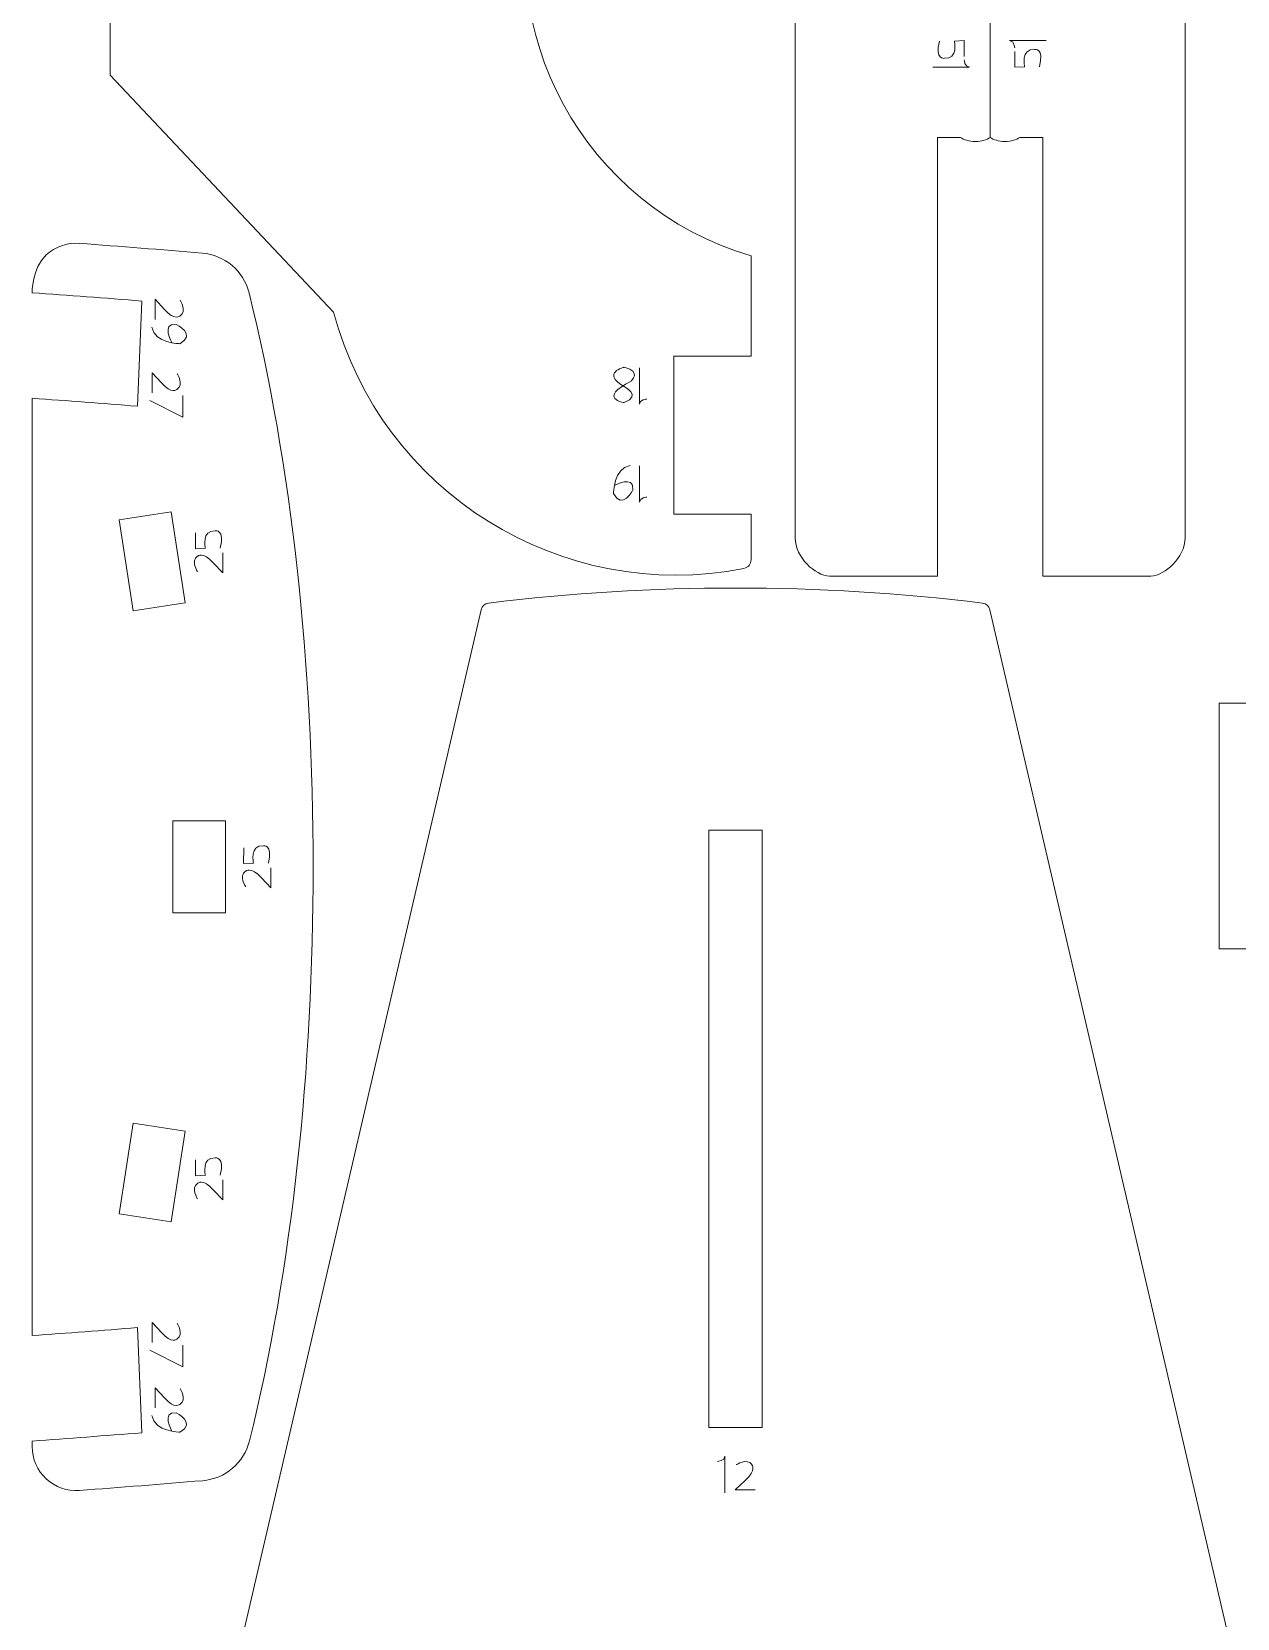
# Model space of a CAD drawing. Header units: centimetres. Extents: x -25 to 25, y -32.5 to 32.5.
# Drawn here: x -14.72 to -7.78, y -23.17 to -14.04 of the extents above; entities that cross this region are included whole.
import ezdxf

# ---------------------------------------------------------------- set-up
doc = ezdxf.new("R2010")
doc.units = ezdxf.units.CM
doc.header["$MEASUREMENT"] = 0
doc.layers.add('Capa 1', color=7, linetype='Continuous')

msp = doc.modelspace()

# ---------------------------------------------------------------- linework, layer by layer
at = {"layer": 'Capa 1', "color": 250, "lineweight": 9}
for points, knots in [([(-5.08966, -18.70892), (-5.08966, -18.70892), (-4.35054, -18.70894), (-4.35054, -18.70894), (-4.35054, -18.70894), (-4.35054, -18.70894), (-4.95666, -20.93131), (-4.95666, -20.93131), (-4.95666, -20.93131), (-4.95666, -20.93131), (-5.46175, -20.93131), (-5.46175, -20.93131), (-5.46175, -20.93131), (-5.46175, -20.93131), (-5.46175, -20.62825), (-5.46175, -20.62825), (-5.46175, -20.62825), (-5.46175, -20.62825), (-5.76478, -20.62825), (-5.76478, -20.62825), (-5.76478, -20.62825), (-5.76478, -20.62825), (-5.76478, -20.93131), (-5.76478, -20.93131), (-5.76478, -20.93131), (-5.76478, -20.93131), (-6.26987, -20.93131), (-6.26987, -20.93131), (-6.26987, -20.93131), (-6.26987, -20.93131), (-6.26987, -21.23437), (-6.26987, -21.23437), (-6.26987, -21.23437), (-6.26987, -21.23437), (-7.078, -21.23437), (-7.078, -21.23437), (-7.078, -21.23437), (-7.078, -21.23437), (-7.078, -20.93131), (-7.078, -20.93131), (-7.078, -20.93131), (-7.078, -20.93131), (-7.58309, -20.93131), (-7.58309, -20.93131), (-7.58309, -20.93131), (-7.58309, -20.93131), (-7.58309, -19.31503), (-7.58309, -19.31503), (-7.58309, -19.31503), (-7.58309, -19.31503), (-7.88615, -19.31503), (-7.88615, -19.31503), (-7.88615, -19.31503), (-7.88615, -19.31503), (-7.88615, -17.90079), (-7.88615, -17.90079), (-7.88615, -17.90079), (-7.88615, -17.90079), (-7.58309, -17.90079), (-7.58309, -17.90079), (-7.58309, -17.90079), (-7.58309, -17.90079), (-7.58309, -16.68859), (-7.58309, -16.68859), (-7.58309, -16.68859), (-7.58309, -16.68859), (-7.39303, -16.62009), (-7.39303, -16.62009), (-7.39303, -16.62009), (-7.39303, -16.62009), (-7.49579, -16.33498), (-7.49579, -16.33498), (-7.49579, -16.33498), (-7.49579, -16.33498), (-6.73555, -16.06093), (-6.73555, -16.06093), (-6.73555, -16.06093), (-6.73555, -16.06093), (-6.63278, -16.34603), (-6.63278, -16.34603), (-6.63278, -16.34603), (-6.63278, -16.34603), (-5.87253, -16.07197), (-5.87253, -16.07197), (-5.87253, -16.07197), (-5.87253, -16.07197), (-5.92678, -15.5698), (-5.92678, -15.5698), (-5.92678, -15.5698), (-5.92678, -15.5698), (-6.22808, -15.60235), (-6.22808, -15.60235), (-6.22808, -15.60235), (-6.22808, -15.60235), (-6.31487, -14.7989), (-6.31487, -14.7989), (-6.31487, -14.7989), (-6.31487, -14.7989), (-6.01359, -14.76635), (-6.01359, -14.76635), (-6.01359, -14.76635), (-6.01359, -14.76635), (-6.06784, -14.26418), (-6.06784, -14.26418), (-6.06784, -14.26418), (-6.06784, -14.26418), (-5.25971, -14.26418), (-5.25971, -14.26418), (-5.25971, -14.26418), (-5.25971, -14.26418), (-5.25971, -11.51714), (-5.25971, -11.51714), (-5.25971, -11.51714), (-5.25971, -11.51714), (-7.7442, -11.06435), (-7.7442, -11.06435), (-7.7442, -11.06435), (-7.7442, -11.06435), (-7.63715, -10.46778), (-7.63715, -10.46778), (-7.63715, -10.46778), (-7.63715, -10.46778), (-7.93544, -10.41426), (-7.93544, -10.41426), (-7.93544, -10.41426), (-7.93544, -10.41426), (-7.54291, -8.22682), (-7.54291, -8.22682), (-7.54291, -8.22682), (-7.54291, -8.22682), (-7.24463, -8.28034), (-7.24463, -8.28034), (-7.24463, -8.28034), (-7.24463, -8.28034), (-6.977, -6.78892), (-6.977, -6.78892), (-6.977, -6.78892), (-6.977, -6.78892), (-4.95666, -6.78892), (-4.95666, -6.78892), (-4.95666, -6.78892), (-4.95666, -6.78892), (-4.35054, -8.60721), (-4.35054, -8.60721), (-4.35054, -8.60721), (-4.35054, -8.60721), (-5.0895, -8.60723), (-5.0895, -8.60723)], [0, 0, 0, 0, 0.0263158, 0.0263158, 0.0263158, 0.0263158, 0.0526316, 0.0526316, 0.0526316, 0.0526316, 0.0789474, 0.0789474, 0.0789474, 0.0789474, 0.1052632, 0.1052632, 0.1052632, 0.1052632, 0.1315789, 0.1315789, 0.1315789, 0.1315789, 0.1578947, 0.1578947, 0.1578947, 0.1578947, 0.1842105, 0.1842105, 0.1842105, 0.1842105, 0.2105263, 0.2105263, 0.2105263, 0.2105263, 0.2368421, 0.2368421, 0.2368421, 0.2368421, 0.2631579, 0.2631579, 0.2631579, 0.2631579, 0.2894737, 0.2894737, 0.2894737, 0.2894737, 0.3157895, 0.3157895, 0.3157895, 0.3157895, 0.3421053, 0.3421053, 0.3421053, 0.3421053, 0.3684211, 0.3684211, 0.3684211, 0.3684211, 0.3947368, 0.3947368, 0.3947368, 0.3947368, 0.4210526, 0.4210526, 0.4210526, 0.4210526, 0.4473684, 0.4473684, 0.4473684, 0.4473684, 0.4736842, 0.4736842, 0.4736842, 0.4736842, 0.5, 0.5, 0.5, 0.5, 0.5263158, 0.5263158, 0.5263158, 0.5263158, 0.5526316, 0.5526316, 0.5526316, 0.5526316, 0.5789474, 0.5789474, 0.5789474, 0.5789474, 0.6052632, 0.6052632, 0.6052632, 0.6052632, 0.6315789, 0.6315789, 0.6315789, 0.6315789, 0.6578947, 0.6578947, 0.6578947, 0.6578947, 0.6842105, 0.6842105, 0.6842105, 0.6842105, 0.7105263, 0.7105263, 0.7105263, 0.7105263, 0.7368421, 0.7368421, 0.7368421, 0.7368421, 0.7631579, 0.7631579, 0.7631579, 0.7631579, 0.7894737, 0.7894737, 0.7894737, 0.7894737, 0.8157895, 0.8157895, 0.8157895, 0.8157895, 0.8421053, 0.8421053, 0.8421053, 0.8421053, 0.8684211, 0.8684211, 0.8684211, 0.8684211, 0.8947368, 0.8947368, 0.8947368, 0.8947368, 0.9210526, 0.9210526, 0.9210526, 0.9210526, 0.9473684, 0.9473684, 0.9473684, 0.9473684, 1, 1, 1, 1]), ([(-14.26434, -13.07719), (-14.26434, -13.07719), (-11.80481, -13.07719), (-11.80481, -13.07719), (-11.80481, -13.07719), (-12.08706, -14.03828), (-11.53941, -15.04565), (-10.57854, -15.32865), (-10.57854, -15.32865), (-10.57854, -15.32865), (-10.57854, -15.90567), (-10.57854, -15.90567), (-10.57854, -15.90567), (-10.57854, -15.90567), (-11.02356, -15.90567), (-11.02356, -15.90567), (-11.02356, -15.90567), (-11.02356, -15.90567), (-11.02356, -16.81483), (-11.02356, -16.81483), (-11.02356, -16.81483), (-11.02356, -16.81483), (-10.57854, -16.81483), (-10.57854, -16.81483), (-10.57854, -16.81483), (-10.57854, -16.81483), (-10.57854, -17.07678), (-10.57854, -17.07678), (-10.57854, -17.07678), (-10.57852, -17.10091), (-10.59562, -17.12167), (-10.61928, -17.12634), (-10.61928, -17.12634), (-11.67095, -17.33403), (-12.70393, -16.68784), (-12.97989, -15.652), (-12.97989, -15.652), (-12.97989, -15.652), (-14.26434, -14.28939), (-14.26434, -14.28939), (-14.26434, -14.28939), (-14.26434, -14.28939), (-14.26434, -13.88534), (-14.26434, -13.88534), (-14.26434, -13.88534), (-14.26434, -13.88534), (-13.55721, -13.88534), (-13.55721, -13.88534), (-13.55721, -13.88534), (-13.55721, -13.88534), (-13.55721, -13.58228), (-13.55721, -13.58228), (-13.55721, -13.58228), (-13.55721, -13.58228), (-14.26434, -13.58228), (-14.26434, -13.58228), (-14.26434, -13.58228), (-14.26434, -13.58228), (-14.26434, -13.07719), (-14.26434, -13.07719)], [0, 0, 0, 0, 0.0625, 0.0625, 0.0625, 0.0625, 0.125, 0.125, 0.125, 0.125, 0.1875, 0.1875, 0.1875, 0.1875, 0.25, 0.25, 0.25, 0.25, 0.3125, 0.3125, 0.3125, 0.3125, 0.375, 0.375, 0.375, 0.375, 0.4375, 0.4375, 0.4375, 0.4375, 0.5, 0.5, 0.5, 0.5, 0.5625, 0.5625, 0.5625, 0.5625, 0.625, 0.625, 0.625, 0.625, 0.6875, 0.6875, 0.6875, 0.6875, 0.75, 0.75, 0.75, 0.75, 0.8125, 0.8125, 0.8125, 0.8125, 0.875, 0.875, 0.875, 0.875, 1, 1, 1, 1]), ([(-14.63276, -15.32358), (-14.58137, -15.2758), (-14.51204, -15.25157), (-14.44205, -15.25672), (-14.44205, -15.25672), (-14.20617, -15.27421), (-13.97039, -15.29286), (-13.7347, -15.31263), (-13.7347, -15.31263), (-13.60549, -15.32342), (-13.49743, -15.41546), (-13.46601, -15.54127), (-13.46601, -15.54127), (-12.97476, -17.51003), (-12.97415, -20.17619), (-13.46373, -22.14537), (-13.46373, -22.14537), (-13.49502, -22.27128), (-13.6032, -22.36333), (-13.73248, -22.37423), (-13.73248, -22.37423), (-13.96893, -22.39407), (-14.20545, -22.41276), (-14.44205, -22.43032), (-14.44205, -22.43032), (-14.51202, -22.43555), (-14.58103, -22.41141), (-14.6325, -22.36371), (-14.6325, -22.36371), (-14.68394, -22.31601), (-14.71321, -22.24865), (-14.71328, -22.17847), (-14.71328, -22.17847), (-14.71328, -22.17847), (-14.71328, -22.14612), (-14.71328, -22.14612), (-14.71328, -22.14612), (-14.50317, -22.13125), (-14.29315, -22.11548), (-14.08316, -22.0988), (-14.08316, -22.0988), (-14.08316, -22.0988), (-14.10716, -21.49371), (-14.10716, -21.49371), (-14.10716, -21.49371), (-14.30914, -21.50975), (-14.51118, -21.52496), (-14.71328, -21.53932), (-14.71328, -21.53932), (-14.71328, -21.53932), (-14.71328, -16.14772), (-14.71328, -16.14772), (-14.71328, -16.14772), (-14.51118, -16.16207), (-14.30914, -16.17728), (-14.10716, -16.19331), (-14.10716, -16.19331), (-14.10716, -16.19331), (-14.08316, -15.58823), (-14.08316, -15.58823), (-14.08316, -15.58823), (-14.29315, -15.57155), (-14.50317, -15.55577), (-14.71328, -15.54091), (-14.71328, -15.54091), (-14.71328, -15.54091), (-14.71571, -15.40072), (-14.63276, -15.32358)], [0, 0, 0, 0, 0.0555556, 0.0555556, 0.0555556, 0.0555556, 0.1111111, 0.1111111, 0.1111111, 0.1111111, 0.1666667, 0.1666667, 0.1666667, 0.1666667, 0.2222222, 0.2222222, 0.2222222, 0.2222222, 0.2777778, 0.2777778, 0.2777778, 0.2777778, 0.3333333, 0.3333333, 0.3333333, 0.3333333, 0.3888889, 0.3888889, 0.3888889, 0.3888889, 0.4444444, 0.4444444, 0.4444444, 0.4444444, 0.5, 0.5, 0.5, 0.5, 0.5555556, 0.5555556, 0.5555556, 0.5555556, 0.6111111, 0.6111111, 0.6111111, 0.6111111, 0.6666667, 0.6666667, 0.6666667, 0.6666667, 0.7222222, 0.7222222, 0.7222222, 0.7222222, 0.7777778, 0.7777778, 0.7777778, 0.7777778, 0.8333333, 0.8333333, 0.8333333, 0.8333333, 0.8888889, 0.8888889, 0.8888889, 0.8888889, 1, 1, 1, 1]), ([(-13.83366, -17.32423), (-13.83366, -17.32423), (-13.91408, -16.80107), (-13.91408, -16.80107), (-13.91408, -16.80107), (-13.91408, -16.80107), (-14.21361, -16.8471), (-14.21361, -16.8471), (-14.21361, -16.8471), (-14.21361, -16.8471), (-14.1332, -17.37026), (-14.1332, -17.37026), (-14.1332, -17.37026), (-14.1332, -17.37026), (-13.83366, -17.32423), (-13.83366, -17.32423)], [0, 0, 0, 0, 0.2, 0.2, 0.2, 0.2, 0.4, 0.4, 0.4, 0.4, 0.6, 0.6, 0.6, 0.6, 1, 1, 1, 1]), ([(-13.54667, -23.46137), (-13.54667, -23.46137), (-13.54667, -23.60802), (-13.54667, -23.60802), (-13.54667, -23.60802), (-11.63699, -23.33864), (-9.69842, -23.33868), (-7.7887, -23.60802), (-7.7887, -23.60802), (-7.7887, -23.60802), (-7.7887, -23.46137), (-7.7887, -23.46137), (-7.7887, -23.46137), (-7.7887, -23.46137), (-9.20421, -17.3645), (-9.20421, -17.3645), (-9.20421, -17.3645), (-9.20902, -17.34383), (-9.2262, -17.32835), (-9.24729, -17.32578), (-9.24729, -17.32578), (-10.19078, -17.21041), (-11.1446, -17.21039), (-12.08811, -17.32578), (-12.08811, -17.32578), (-12.10918, -17.32837), (-12.12638, -17.34383), (-12.13117, -17.3645), (-12.13117, -17.3645), (-12.13117, -17.3645), (-13.54667, -23.46137), (-13.54667, -23.46137)], [0, 0, 0, 0, 0.1111111, 0.1111111, 0.1111111, 0.1111111, 0.2222222, 0.2222222, 0.2222222, 0.2222222, 0.3333333, 0.3333333, 0.3333333, 0.3333333, 0.4444444, 0.4444444, 0.4444444, 0.4444444, 0.5555556, 0.5555556, 0.5555556, 0.5555556, 0.6666667, 0.6666667, 0.6666667, 0.6666667, 0.7777778, 0.7777778, 0.7777778, 0.7777778, 1, 1, 1, 1]), ([(-13.90513, -19.10816), (-13.90513, -19.10816), (-13.90513, -18.57886), (-13.90513, -18.57886), (-13.90513, -18.57886), (-13.90513, -18.57886), (-13.60209, -18.57886), (-13.60209, -18.57886), (-13.60209, -18.57886), (-13.60209, -18.57886), (-13.60209, -19.10816), (-13.60209, -19.10816), (-13.60209, -19.10816), (-13.60209, -19.10816), (-13.90513, -19.10816), (-13.90513, -19.10816)], [0, 0, 0, 0, 0.2, 0.2, 0.2, 0.2, 0.4, 0.4, 0.4, 0.4, 0.6, 0.6, 0.6, 0.6, 1, 1, 1, 1]), ([(-10.8207, -18.63302), (-10.8207, -18.63302), (-10.51467, -18.63302), (-10.51467, -18.63302), (-10.51467, -18.63302), (-10.51467, -18.63302), (-10.51467, -22.06761), (-10.51467, -22.06761), (-10.51467, -22.06761), (-10.51467, -22.06761), (-10.8207, -22.06761), (-10.8207, -22.06761), (-10.8207, -22.06761), (-10.8207, -22.06761), (-10.8207, -18.63302), (-10.8207, -18.63302)], [0, 0, 0, 0, 0.2, 0.2, 0.2, 0.2, 0.4, 0.4, 0.4, 0.4, 0.6, 0.6, 0.6, 0.6, 1, 1, 1, 1]), ([(-14.21361, -20.83992), (-14.21361, -20.83992), (-14.1332, -20.31676), (-14.1332, -20.31676), (-14.1332, -20.31676), (-14.1332, -20.31676), (-13.83366, -20.36281), (-13.83366, -20.36281), (-13.83366, -20.36281), (-13.83366, -20.36281), (-13.91408, -20.88597), (-13.91408, -20.88597), (-13.91408, -20.88597), (-13.91408, -20.88597), (-14.21361, -20.83992), (-14.21361, -20.83992)], [0, 0, 0, 0, 0.2, 0.2, 0.2, 0.2, 0.4, 0.4, 0.4, 0.4, 0.6, 0.6, 0.6, 0.6, 1, 1, 1, 1])]:
    msp.add_open_spline(points, degree=3, knots=knots, dxfattribs=at)
at = {"layer": 'Capa 1', "color": 250, "lineweight": 20}
for points, knots in [([(-9.37367, -14.64699), (-9.37367, -14.64699), (-9.50654, -14.64699), (-9.50654, -14.64699), (-9.50654, -14.64699), (-9.50654, -14.64699), (-9.50654, -17.17199), (-9.50654, -17.17199), (-9.50654, -17.17199), (-9.64615, -17.17199), (-9.98776, -17.17199), (-10.12736, -17.17199), (-10.12736, -17.17199), (-10.21125, -17.16472), (-10.32186, -17.06838), (-10.32557, -16.94976), (-10.32557, -16.94976), (-10.32557, -16.94976), (-10.32557, -12.88568), (-10.32557, -12.88568), (-10.32557, -12.88568), (-10.32965, -12.81827), (-10.36452, -12.75739), (-10.45029, -12.75874), (-10.45029, -12.75874), (-10.58314, -12.76084), (-10.69598, -12.75874), (-10.82886, -12.75874), (-10.82886, -12.75874), (-10.91981, -12.76021), (-11.01076, -12.67707), (-11.02154, -12.5761), (-11.02154, -12.5761), (-11.02154, -12.5761), (-11.02154, -12.27349), (-11.02154, -12.27349), (-11.02154, -12.27349), (-11.02154, -12.27349), (-10.6742, -12.27349), (-10.6742, -12.27349)], [0, 0, 0, 0, 0.0909091, 0.0909091, 0.0909091, 0.0909091, 0.1818182, 0.1818182, 0.1818182, 0.1818182, 0.2727273, 0.2727273, 0.2727273, 0.2727273, 0.3636364, 0.3636364, 0.3636364, 0.3636364, 0.4545455, 0.4545455, 0.4545455, 0.4545455, 0.5454545, 0.5454545, 0.5454545, 0.5454545, 0.6363636, 0.6363636, 0.6363636, 0.6363636, 0.7272727, 0.7272727, 0.7272727, 0.7272727, 0.8181818, 0.8181818, 0.8181818, 0.8181818, 1, 1, 1, 1]), ([(-9.03342, -14.64699), (-9.03342, -14.64699), (-8.90054, -14.64699), (-8.90054, -14.64699), (-8.90054, -14.64699), (-8.90054, -14.64699), (-8.90054, -17.17199), (-8.90054, -17.17199), (-8.90054, -17.17199), (-8.76094, -17.17199), (-8.41933, -17.17199), (-8.27973, -17.17199), (-8.27973, -17.17199), (-8.19584, -17.16472), (-8.08523, -17.06838), (-8.08151, -16.94976), (-8.08151, -16.94976), (-8.08151, -16.94976), (-8.08151, -12.88568), (-8.08151, -12.88568), (-8.08151, -12.88568), (-8.07743, -12.81827), (-8.04257, -12.75739), (-7.9568, -12.75874), (-7.9568, -12.75874), (-7.82394, -12.76084), (-7.71111, -12.75874), (-7.57823, -12.75874), (-7.57823, -12.75874), (-7.48728, -12.76021), (-7.39633, -12.67707), (-7.38554, -12.5761), (-7.38554, -12.5761), (-7.38554, -12.5761), (-7.38554, -12.27349), (-7.38554, -12.27349), (-7.38554, -12.27349), (-7.38554, -12.27349), (-7.73288, -12.27349), (-7.73288, -12.27349)], [0, 0, 0, 0, 0.0909091, 0.0909091, 0.0909091, 0.0909091, 0.1818182, 0.1818182, 0.1818182, 0.1818182, 0.2727273, 0.2727273, 0.2727273, 0.2727273, 0.3636364, 0.3636364, 0.3636364, 0.3636364, 0.4545455, 0.4545455, 0.4545455, 0.4545455, 0.5454545, 0.5454545, 0.5454545, 0.5454545, 0.6363636, 0.6363636, 0.6363636, 0.6363636, 0.7272727, 0.7272727, 0.7272727, 0.7272727, 0.8181818, 0.8181818, 0.8181818, 0.8181818, 1, 1, 1, 1]), ([(-9.20354, -14.64699), (-9.2215, -14.66098), (-9.25289, -14.67025), (-9.28861, -14.67025), (-9.28861, -14.67025), (-9.32432, -14.67025), (-9.35571, -14.66098), (-9.37367, -14.64699)], [0, 0, 0, 0, 0.3333333, 0.3333333, 0.3333333, 0.3333333, 1, 1, 1, 1]), ([(-9.20354, -14.64699), (-9.18559, -14.66098), (-9.15419, -14.67025), (-9.11848, -14.67025), (-9.11848, -14.67025), (-9.08277, -14.67025), (-9.05138, -14.66098), (-9.03342, -14.64699)], [0, 0, 0, 0, 0.3333333, 0.3333333, 0.3333333, 0.3333333, 1, 1, 1, 1])]:
    msp.add_open_spline(points, degree=3, knots=knots, dxfattribs=at)
msp.add_open_spline([(-9.20354, -13.63699), (-9.20354, -13.63699), (-9.20354, -14.64699), (-9.20354, -14.64699)], degree=3, dxfattribs=at)
at = {"layer": 'Capa 1', "color": 22, "lineweight": 5}
for points, knots in [([(-9.40927, -14.09318), (-9.40927, -14.09318), (-9.38521, -14.19827), (-9.46644, -14.19209), (-9.46644, -14.19209), (-9.46644, -14.19209), (-9.52213, -14.2032), (-9.49492, -14.09318)], [0, 0, 0, 0, 0.3333333, 0.3333333, 0.3333333, 0.3333333, 1, 1, 1, 1]), ([(-9.35344, -14.18136), (-9.35344, -14.18136), (-9.35289, -14.08989), (-9.35289, -14.08989), (-9.35289, -14.08989), (-9.35289, -14.08989), (-9.40927, -14.09318), (-9.40927, -14.09318)], [0, 0, 0, 0, 0.3333333, 0.3333333, 0.3333333, 0.3333333, 1, 1, 1, 1]), ([(-9.00506, -14.2403), (-9.00506, -14.2403), (-9.02912, -14.13521), (-8.94789, -14.14139), (-8.94789, -14.14139), (-8.94789, -14.14139), (-8.8922, -14.13028), (-8.91941, -14.2403)], [0, 0, 0, 0, 0.3333333, 0.3333333, 0.3333333, 0.3333333, 1, 1, 1, 1]), ([(-9.06089, -14.15212), (-9.06089, -14.15212), (-9.06144, -14.24359), (-9.06144, -14.24359), (-9.06144, -14.24359), (-9.06144, -14.24359), (-9.00506, -14.2403), (-9.00506, -14.2403)], [0, 0, 0, 0, 0.3333333, 0.3333333, 0.3333333, 0.3333333, 1, 1, 1, 1]), ([(-13.95216, -15.63659), (-13.95216, -15.63659), (-14.00654, -15.57851), (-14.00654, -15.57851), (-14.00654, -15.57851), (-14.00654, -15.57851), (-14.00654, -15.69383), (-14.00654, -15.69383)], [0, 0, 0, 0, 0.3333333, 0.3333333, 0.3333333, 0.3333333, 1, 1, 1, 1]), ([(-13.86192, -15.58467), (-13.86192, -15.58467), (-13.82111, -15.6465), (-13.86192, -15.67366), (-13.86192, -15.67366), (-13.86192, -15.67366), (-13.89282, -15.70458), (-13.95216, -15.63659)], [0, 0, 0, 0, 0.3333333, 0.3333333, 0.3333333, 0.3333333, 1, 1, 1, 1]), ([(-13.90926, -15.82895), (-13.90926, -15.82895), (-13.97405, -15.71428), (-13.88559, -15.7225), (-13.88559, -15.7225), (-13.88559, -15.7225), (-13.76596, -15.78218), (-13.86367, -15.83383), (-13.86367, -15.83383), (-13.86367, -15.83383), (-14.0088, -15.83336), (-14.02505, -15.73876)], [0, 0, 0, 0, 0.25, 0.25, 0.25, 0.25, 0.5, 0.5, 0.5, 0.5, 1, 1, 1, 1]), ([(-11.31242, -16.07818), (-11.31242, -16.07818), (-11.20061, -16.13189), (-11.30768, -16.17236), (-11.30768, -16.17236), (-11.30768, -16.17236), (-11.46438, -16.15118), (-11.26837, -16.04851), (-11.26837, -16.04851), (-11.26837, -16.04851), (-11.20471, -15.99314), (-11.30802, -15.9695), (-11.30802, -15.9695), (-11.30802, -15.9695), (-11.44143, -16.0008), (-11.31242, -16.07818)], [0, 0, 0, 0, 0.2, 0.2, 0.2, 0.2, 0.4, 0.4, 0.4, 0.4, 0.6, 0.6, 0.6, 0.6, 1, 1, 1, 1]), ([(-13.96938, -16.05914), (-13.96938, -16.05914), (-14.02376, -16.00106), (-14.02376, -16.00106), (-14.02376, -16.00106), (-14.02376, -16.00106), (-14.02376, -16.11638), (-14.02376, -16.11638)], [0, 0, 0, 0, 0.3333333, 0.3333333, 0.3333333, 0.3333333, 1, 1, 1, 1]), ([(-13.87914, -16.00722), (-13.87914, -16.00722), (-13.83833, -16.06905), (-13.87914, -16.09621), (-13.87914, -16.09621), (-13.87914, -16.09621), (-13.91004, -16.12713), (-13.96938, -16.05914)], [0, 0, 0, 0, 0.3333333, 0.3333333, 0.3333333, 0.3333333, 1, 1, 1, 1]), ([(-13.84759, -16.13195), (-13.84759, -16.13195), (-13.84759, -16.25721), (-13.84759, -16.25721), (-13.84759, -16.25721), (-13.84759, -16.25721), (-14.03717, -16.15999), (-14.03717, -16.15999)], [0, 0, 0, 0, 0.3333333, 0.3333333, 0.3333333, 0.3333333, 1, 1, 1, 1]), ([(-11.36476, -16.6505), (-11.36476, -16.6505), (-11.25009, -16.58571), (-11.25831, -16.67417), (-11.25831, -16.67417), (-11.25831, -16.67417), (-11.31799, -16.7938), (-11.36964, -16.69609), (-11.36964, -16.69609), (-11.36964, -16.69609), (-11.36917, -16.55096), (-11.27457, -16.53471)], [0, 0, 0, 0, 0.25, 0.25, 0.25, 0.25, 0.5, 0.5, 0.5, 0.5, 1, 1, 1, 1]), ([(-13.77299, -16.9216), (-13.77299, -16.9216), (-13.77354, -17.01307), (-13.77354, -17.01307), (-13.77354, -17.01307), (-13.77354, -17.01307), (-13.71716, -17.00978), (-13.71716, -17.00978)], [0, 0, 0, 0, 0.3333333, 0.3333333, 0.3333333, 0.3333333, 1, 1, 1, 1]), ([(-13.71716, -17.00978), (-13.71716, -17.00978), (-13.74122, -16.90469), (-13.65999, -16.91087), (-13.65999, -16.91087), (-13.65999, -16.91087), (-13.6043, -16.89976), (-13.63151, -17.00978)], [0, 0, 0, 0, 0.3333333, 0.3333333, 0.3333333, 0.3333333, 1, 1, 1, 1]), ([(-13.76202, -17.14579), (-13.76202, -17.14579), (-13.80283, -17.08396), (-13.76202, -17.0568), (-13.76202, -17.0568), (-13.76202, -17.0568), (-13.73112, -17.02588), (-13.67178, -17.09387)], [0, 0, 0, 0, 0.3333333, 0.3333333, 0.3333333, 0.3333333, 1, 1, 1, 1]), ([(-13.67178, -17.09387), (-13.67178, -17.09387), (-13.6174, -17.15195), (-13.6174, -17.15195), (-13.6174, -17.15195), (-13.6174, -17.15195), (-13.6174, -17.03663), (-13.6174, -17.03663)], [0, 0, 0, 0, 0.3333333, 0.3333333, 0.3333333, 0.3333333, 1, 1, 1, 1]), ([(-13.4963, -18.73342), (-13.4963, -18.73342), (-13.49685, -18.82489), (-13.49685, -18.82489), (-13.49685, -18.82489), (-13.49685, -18.82489), (-13.44047, -18.8216), (-13.44047, -18.8216)], [0, 0, 0, 0, 0.3333333, 0.3333333, 0.3333333, 0.3333333, 1, 1, 1, 1]), ([(-13.44047, -18.8216), (-13.44047, -18.8216), (-13.46453, -18.71651), (-13.3833, -18.72269), (-13.3833, -18.72269), (-13.3833, -18.72269), (-13.32761, -18.71158), (-13.35482, -18.8216)], [0, 0, 0, 0, 0.3333333, 0.3333333, 0.3333333, 0.3333333, 1, 1, 1, 1]), ([(-13.48533, -18.95761), (-13.48533, -18.95761), (-13.52614, -18.89578), (-13.48533, -18.86862), (-13.48533, -18.86862), (-13.48533, -18.86862), (-13.45443, -18.8377), (-13.39509, -18.90569)], [0, 0, 0, 0, 0.3333333, 0.3333333, 0.3333333, 0.3333333, 1, 1, 1, 1]), ([(-13.39509, -18.90569), (-13.39509, -18.90569), (-13.34071, -18.96377), (-13.34071, -18.96377), (-13.34071, -18.96377), (-13.34071, -18.96377), (-13.34071, -18.84845), (-13.34071, -18.84845)], [0, 0, 0, 0, 0.3333333, 0.3333333, 0.3333333, 0.3333333, 1, 1, 1, 1]), ([(-13.77299, -20.52876), (-13.77299, -20.52876), (-13.77354, -20.62023), (-13.77354, -20.62023), (-13.77354, -20.62023), (-13.77354, -20.62023), (-13.71716, -20.61694), (-13.71716, -20.61694)], [0, 0, 0, 0, 0.3333333, 0.3333333, 0.3333333, 0.3333333, 1, 1, 1, 1]), ([(-13.71716, -20.61694), (-13.71716, -20.61694), (-13.74122, -20.51185), (-13.65999, -20.51803), (-13.65999, -20.51803), (-13.65999, -20.51803), (-13.6043, -20.50692), (-13.63151, -20.61694)], [0, 0, 0, 0, 0.3333333, 0.3333333, 0.3333333, 0.3333333, 1, 1, 1, 1]), ([(-13.76202, -20.75295), (-13.76202, -20.75295), (-13.80283, -20.69112), (-13.76202, -20.66396), (-13.76202, -20.66396), (-13.76202, -20.66396), (-13.73112, -20.63304), (-13.67178, -20.70103)], [0, 0, 0, 0, 0.3333333, 0.3333333, 0.3333333, 0.3333333, 1, 1, 1, 1]), ([(-13.67178, -20.70103), (-13.67178, -20.70103), (-13.6174, -20.75911), (-13.6174, -20.75911), (-13.6174, -20.75911), (-13.6174, -20.75911), (-13.6174, -20.64379), (-13.6174, -20.64379)], [0, 0, 0, 0, 0.3333333, 0.3333333, 0.3333333, 0.3333333, 1, 1, 1, 1]), ([(-13.96938, -21.5221), (-13.96938, -21.5221), (-14.02376, -21.46402), (-14.02376, -21.46402), (-14.02376, -21.46402), (-14.02376, -21.46402), (-14.02376, -21.57934), (-14.02376, -21.57934)], [0, 0, 0, 0, 0.3333333, 0.3333333, 0.3333333, 0.3333333, 1, 1, 1, 1]), ([(-13.87914, -21.47018), (-13.87914, -21.47018), (-13.83833, -21.53201), (-13.87914, -21.55917), (-13.87914, -21.55917), (-13.87914, -21.55917), (-13.91004, -21.59009), (-13.96938, -21.5221)], [0, 0, 0, 0, 0.3333333, 0.3333333, 0.3333333, 0.3333333, 1, 1, 1, 1]), ([(-13.84759, -21.59491), (-13.84759, -21.59491), (-13.84759, -21.72017), (-13.84759, -21.72017), (-13.84759, -21.72017), (-13.84759, -21.72017), (-14.03717, -21.62295), (-14.03717, -21.62295)], [0, 0, 0, 0, 0.3333333, 0.3333333, 0.3333333, 0.3333333, 1, 1, 1, 1]), ([(-13.95216, -21.89739), (-13.95216, -21.89739), (-14.00654, -21.83931), (-14.00654, -21.83931), (-14.00654, -21.83931), (-14.00654, -21.83931), (-14.00654, -21.95463), (-14.00654, -21.95463)], [0, 0, 0, 0, 0.3333333, 0.3333333, 0.3333333, 0.3333333, 1, 1, 1, 1]), ([(-13.86192, -21.84547), (-13.86192, -21.84547), (-13.82111, -21.9073), (-13.86192, -21.93446), (-13.86192, -21.93446), (-13.86192, -21.93446), (-13.89282, -21.96538), (-13.95216, -21.89739)], [0, 0, 0, 0, 0.3333333, 0.3333333, 0.3333333, 0.3333333, 1, 1, 1, 1]), ([(-13.90926, -22.08975), (-13.90926, -22.08975), (-13.97405, -21.97508), (-13.88559, -21.9833), (-13.88559, -21.9833), (-13.88559, -21.9833), (-13.76596, -22.04298), (-13.86367, -22.09463), (-13.86367, -22.09463), (-13.86367, -22.09463), (-14.0088, -22.09416), (-14.02505, -21.99956)], [0, 0, 0, 0, 0.25, 0.25, 0.25, 0.25, 0.5, 0.5, 0.5, 0.5, 1, 1, 1, 1]), ([(-10.66337, -22.2821), (-10.66337, -22.2821), (-10.60154, -22.24129), (-10.57438, -22.2821), (-10.57438, -22.2821), (-10.57438, -22.2821), (-10.54346, -22.313), (-10.61145, -22.37234)], [0, 0, 0, 0, 0.3333333, 0.3333333, 0.3333333, 0.3333333, 1, 1, 1, 1]), ([(-10.61145, -22.37234), (-10.61145, -22.37234), (-10.66953, -22.42672), (-10.66953, -22.42672), (-10.66953, -22.42672), (-10.66953, -22.42672), (-10.55421, -22.42672), (-10.55421, -22.42672)], [0, 0, 0, 0, 0.3333333, 0.3333333, 0.3333333, 0.3333333, 1, 1, 1, 1])]:
    msp.add_open_spline(points, degree=3, knots=knots, dxfattribs=at)
for points in [[(-9.06202, -14.13194), (-9.06202, -14.13194), (-9.06367, -14.09153), (-9.09144, -14.08989)], [(-9.09144, -14.08989), (-9.09144, -14.08989), (-8.88193, -14.08989), (-8.88193, -14.08989)], [(-9.35231, -14.20154), (-9.35231, -14.20154), (-9.35066, -14.24195), (-9.32289, -14.24359)], [(-9.32289, -14.24359), (-9.32289, -14.24359), (-9.5324, -14.24359), (-9.5324, -14.24359)], [(-11.22085, -16.18256), (-11.22085, -16.18256), (-11.22085, -15.97305), (-11.22085, -15.97305)], [(-11.1788, -16.15314), (-11.1788, -16.15314), (-11.21921, -16.15479), (-11.22085, -16.18256)], [(-11.21986, -16.74623), (-11.21986, -16.74623), (-11.21986, -16.53672), (-11.21986, -16.53672)], [(-11.17781, -16.71681), (-11.17781, -16.71681), (-11.21822, -16.71846), (-11.21986, -16.74623)], [(-10.77072, -22.26313), (-10.77072, -22.26313), (-10.73031, -22.26148), (-10.72867, -22.23371)], [(-10.72867, -22.23371), (-10.72867, -22.23371), (-10.72867, -22.44322), (-10.72867, -22.44322)]]:
    msp.add_open_spline(points, degree=3, dxfattribs=at)

doc.saveas('drawing.dxf')
